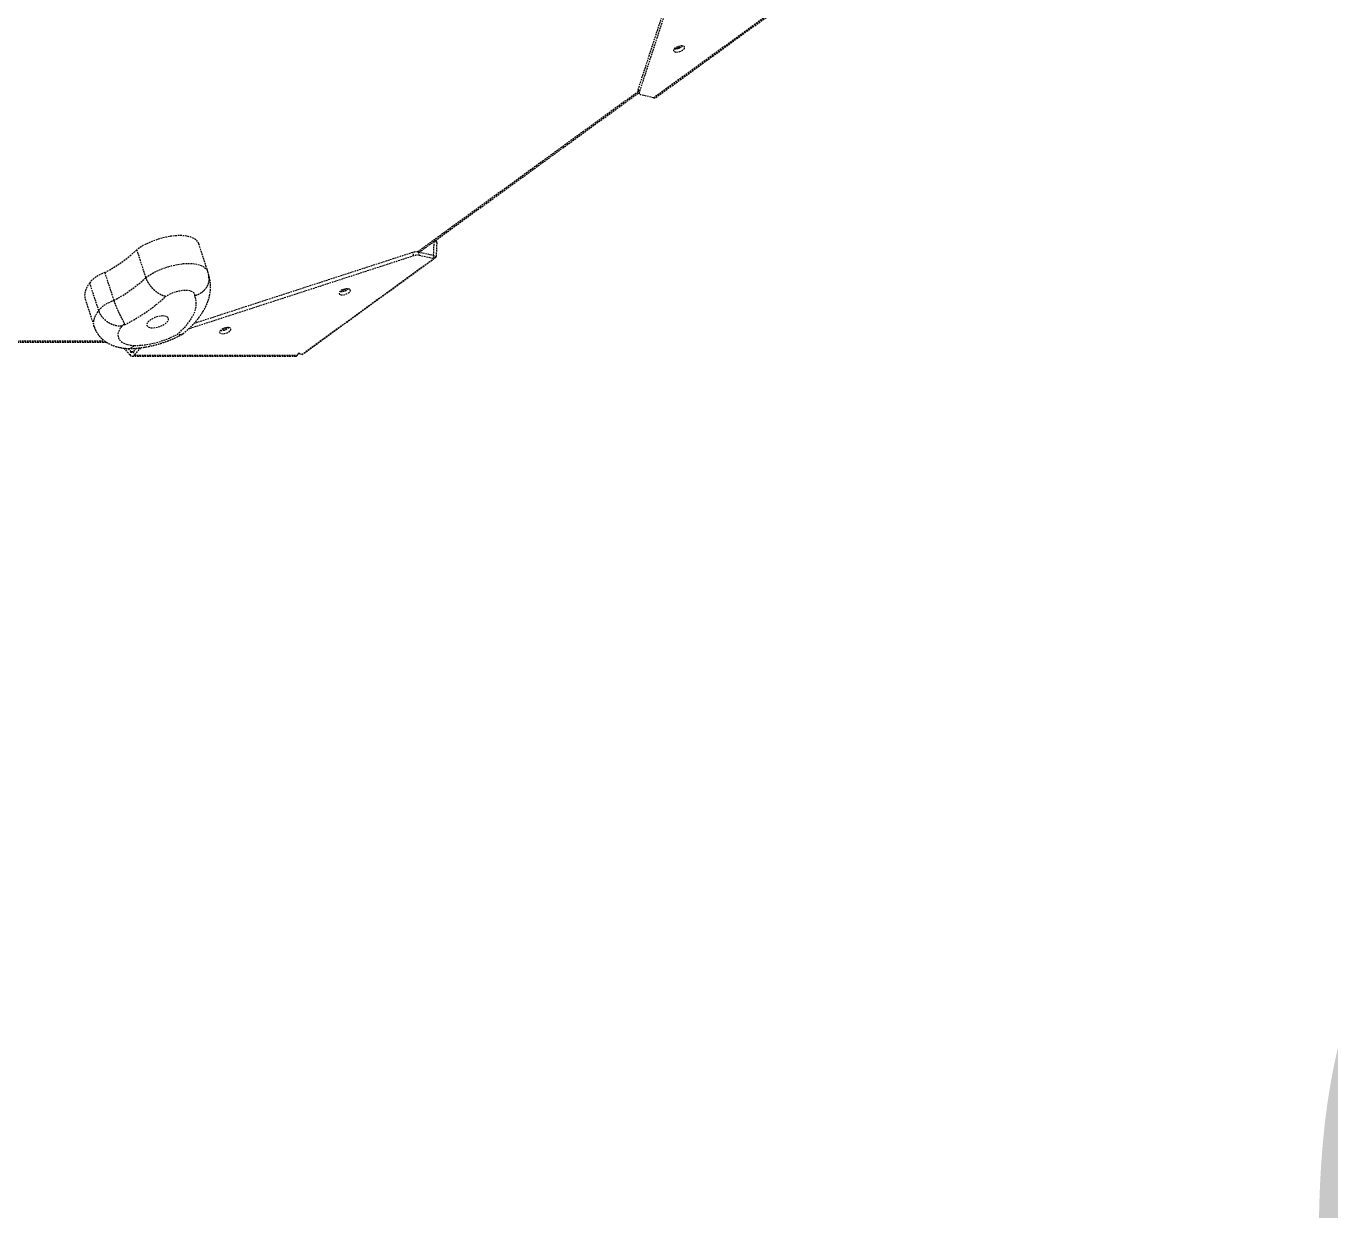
# Model space of a CAD drawing. Header units: millimetres. Extents: x -6061 to 5100, y -3651 to 3328.
# Drawn here: x -1332 to -335, y -1106 to -201 of the extents above; entities that cross this region are included whole.
import ezdxf

# ---------------------------------------------------------------- set-up
doc = ezdxf.new("R2010")
doc.units = ezdxf.units.MM
doc.linetypes.add('HIDDEN', pattern=[1.905, 1.27, -0.635])
for name, color, linetype in [('DIKOM_ОБЪЕКТ', 7, 'Continuous'), ('DIKOM_РАЗМЕР_ЗОНА', 7, 'Continuous'), ('DIKOM_РАЗМЕР_ОБЪЕКТА', 7, 'Continuous')]:
    doc.layers.add(name, color=color, linetype=linetype)
doc.styles.add('style1', font='arialbd.ttf', dxfattribs={"width": 0.8})
doc.dimstyles.new('1-50', dxfattribs={"dimtxt": 300, "dimasz": 200, "dimexe": 100, "dimexo": 0, "dimgap": 100, "dimtad": 1, "dimtxsty": 'style1', "dimcen": 200, "dimclrd": 7, "dimclre": 7, "dimclrt": 7, "dimadec": 1, "dimazin": 2, "dimtfac": 1, "dimtmove": 0, "dimatfit": 2, "dimfxl": 0, "dimlwd": 25, "dimlwe": 18, "dimarcsym": 0})

# ---------------------------------------------------------------- blocks, each defined once
blk = doc.blocks.new('*D0')
at = {"layer": 'Defpoints', "color": 0, "transparency": 16777216}
for p in [(3244.44, 1090.08), (-2954.24, -571.35), (3244.44, -1487.03)]:
    blk.add_point(p, dxfattribs=at)
at = {"layer": 'DIKOM_РАЗМЕР_ОБЪЕКТА', "color": 7, "lineweight": 18, "transparency": 16777216}
for p, q in [((3244.44, 1090.08), (3244.44, -1587.03)), ((-2954.24, -571.35), (-2954.24, -1587.03))]:
    blk.add_line(p, q, dxfattribs=at)
at = {"layer": 'DIKOM_РАЗМЕР_ОБЪЕКТА', "color": 7, "lineweight": 25, "transparency": 16777216}
blk.add_line((-2754.24, -1487.03), (3044.44, -1487.03), dxfattribs=at)
at = {"layer": 'DIKOM_РАЗМЕР_ОБЪЕКТА', "color": 7, "transparency": 16777216}
for points in [[(-2754.24, -1453.69), (-2754.24, -1520.36), (-2954.24, -1487.03)], [(3044.44, -1453.69), (3044.44, -1520.36), (3244.44, -1487.03)]]:
    blk.add_solid(points, dxfattribs=at)
at = {"layer": 'DIKOM_РАЗМЕР_ОБЪЕКТА', "color": 7, "transparency": 16777216, "insert": (279.31, -1118.98), "char_height": 300, "attachment_point": 5, "style": 'style1'}
blk.add_mtext('{\\fArial|b0|i0|c204|p34;\\H1.75x;6200}', dxfattribs=at)
blk = doc.blocks.new('*D1')
at = {"layer": 'Defpoints', "color": 0, "transparency": 16777216}
for p in [(2324.34, 3327.92), (-5419.16, -2822.08), (-1808.64, -2822.08)]:
    blk.add_point(p, dxfattribs=at)
at = {"layer": 'DIKOM_РАЗМЕР_ЗОНА', "color": 7, "lineweight": 18, "transparency": 16777216}
for p, q in [((2324.34, 3327.92), (-5519.16, 3327.92)), ((-1808.64, -2822.08), (-5519.16, -2822.08))]:
    blk.add_line(p, q, dxfattribs=at)
at = {"layer": 'DIKOM_РАЗМЕР_ЗОНА', "color": 7, "lineweight": 25, "transparency": 16777216}
blk.add_line((-5419.16, 3127.92), (-5419.16, -2622.08), dxfattribs=at)
at = {"layer": 'DIKOM_РАЗМЕР_ЗОНА', "color": 7, "transparency": 16777216}
for points in [[(-5452.49, 3127.92), (-5385.83, 3127.92), (-5419.16, 3327.92)], [(-5452.49, -2622.08), (-5385.83, -2622.08), (-5419.16, -2822.08)]]:
    blk.add_solid(points, dxfattribs=at)
at = {"layer": 'DIKOM_РАЗМЕР_ЗОНА', "color": 7, "transparency": 16777216, "insert": (-5787.21, -178.18), "char_height": 300, "attachment_point": 5, "rotation": 90, "style": 'style1'}
blk.add_mtext('{\\fArial|b0|i0|c204|p34;\\H1.75x;6150}', dxfattribs=at)
blk = doc.blocks.new('*D2')
at = {"layer": 'Defpoints', "color": 0, "transparency": 16777216}
for p in [(5097.78, 1174.32), (-4808.91, -571.39), (5097.78, -3550.63)]:
    blk.add_point(p, dxfattribs=at)
at = {"layer": 'DIKOM_РАЗМЕР_ЗОНА', "color": 7, "lineweight": 18, "transparency": 16777216}
for p, q in [((5097.78, 1174.32), (5097.78, -3650.63)), ((-4808.91, -571.39), (-4808.91, -3650.63))]:
    blk.add_line(p, q, dxfattribs=at)
at = {"layer": 'DIKOM_РАЗМЕР_ЗОНА', "color": 7, "lineweight": 25, "transparency": 16777216}
blk.add_line((-4608.91, -3550.63), (4897.78, -3550.63), dxfattribs=at)
at = {"layer": 'DIKOM_РАЗМЕР_ЗОНА', "color": 7, "transparency": 16777216}
for points in [[(-4608.91, -3517.3), (-4608.91, -3583.96), (-4808.91, -3550.63)], [(4897.78, -3517.3), (4897.78, -3583.96), (5097.78, -3550.63)]]:
    blk.add_solid(points, dxfattribs=at)
at = {"layer": 'DIKOM_РАЗМЕР_ЗОНА', "color": 7, "transparency": 16777216, "insert": (864.15, -3182.58), "char_height": 300, "attachment_point": 5, "style": 'style1'}
blk.add_mtext('{\\fArial|b0|i0|c204|p34;\\H1.75x;9900}', dxfattribs=at)
blk = doc.blocks.new('*D3')
at = {"layer": 'Defpoints', "color": 0, "transparency": 16777216}
for p in [(-3174.2, 1527.92), (2804.07, 1527.92), (-2373.39, -1022.08)]:
    blk.add_point(p, dxfattribs=at)
at = {"layer": 'DIKOM_РАЗМЕР_ОБЪЕКТА', "color": 7, "lineweight": 18, "transparency": 16777216}
for p, q in [((2804.07, 1527.92), (-3274.2, 1527.92)), ((-2373.39, -1022.08), (-3274.2, -1022.08))]:
    blk.add_line(p, q, dxfattribs=at)
at = {"layer": 'DIKOM_РАЗМЕР_ОБЪЕКТА', "color": 7, "lineweight": 25, "transparency": 16777216}
blk.add_line((-3174.2, -822.08), (-3174.2, 1327.92), dxfattribs=at)
at = {"layer": 'DIKOM_РАЗМЕР_ОБЪЕКТА', "color": 7, "transparency": 16777216}
for points in [[(-3207.54, 1327.92), (-3140.87, 1327.92), (-3174.2, 1527.92)], [(-3207.54, -822.08), (-3140.87, -822.08), (-3174.2, -1022.08)]]:
    blk.add_solid(points, dxfattribs=at)
at = {"layer": 'DIKOM_РАЗМЕР_ОБЪЕКТА', "color": 7, "transparency": 16777216, "insert": (-3542.25, 166.98), "char_height": 300, "attachment_point": 5, "rotation": 90, "style": 'style1'}
blk.add_mtext('{\\fArial|b0|i0|c204|p34;\\H1.75x;2550}', dxfattribs=at)

msp = doc.modelspace()

# ---------------------------------------------------------------- linework, layer by layer
at = {"layer": 'DIKOM_ОБЪЕКТ', "color": 7, "linetype": 'HIDDEN', "lineweight": 15}
for p, q in [((-828.948, -141.682), (-863.857, -249.096)), ((-828.118, -144.234), (-863.028, -251.648)), ((-852.113, -255.666), (-751.25, -182.39)), ((-850.245, -255.416), (-749.155, -181.976)), ((-863.857, -249.096), (-863.028, -251.648)), ((-1032.59, -373.463), (-863.598, -250.683)), ((-1031.169, -373.723), (-863.259, -251.729)), ((-863.876, -249.829), (-863.047, -252.381)), ((-852.113, -255.666), (-861.733, -253.336)), ((-1192.697, -388.588), (-1199.607, -367.322)), ((-1019.951, -365.572), (-1020.401, -375.936)), ((-1017.744, -366.325), (-1019.365, -365.147)), ((-1018.253, -364.896), (-1018.637, -364.617)), ((-1017.744, -366.325), (-1018.23, -377.513)), ((-1240.034, -393.054), (-1246.944, -371.788)), ((-1035.21, -376.496), (-1207.581, -432.506)), ((-1036.039, -373.944), (-1203.484, -428.353)), ((-1120.757, -452.017), (-1019.614, -378.519)), ((-1018.23, -377.513), (-1119.372, -451.012)), ((-1035.21, -376.496), (-1036.039, -373.944)), ((-1032.024, -373.544), (-1031.195, -376.096)), ((-1032.024, -373.544), (-1020.443, -375.967)), ((-1031.195, -376.096), (-1019.614, -378.519)), ((-1020.401, -375.936), (-1020.443, -375.967)), ((-1019.614, -378.519), (-1020.443, -375.967)), ((-1020.401, -375.936), (-1018.23, -377.513)), ((-1276.094, -418.373), (-1283.004, -397.106)), ((-1264.429, -410.504), (-1271.338, -389.237)), ((-1286.502, -409.553), (-1279.592, -430.819)), ((-1451.112, -441.577), (-1271.696, -441.577)), ((-1450.772, -442.622), (-1270.128, -442.622)), ((-1252.217, -452.358), (-1256.714, -447.07)), ((-1251.387, -449.806), (-1253.465, -447.363)), ((-1247.446, -447.121), (-1249.729, -449.806)), ((-1244.167, -446.793), (-1248.9, -452.358)), ((-1251.387, -449.806), (-1252.217, -452.358)), ((-1249.729, -449.806), (-1251.387, -449.806)), ((-1250.558, -453.254), (-1125.608, -453.259)), ((-1249.729, -449.806), (-1248.9, -452.358)), ((-1248.9, -452.358), (-1124.228, -452.363)), ((-1124.228, -452.363), (-1123.791, -451.531)), ((-1122.556, -451.129), (-1120.757, -452.017)), ((-1119.373, -451.011), (-1119.372, -451.012))]:
    msp.add_line(p, q, dxfattribs=at)
at = {"layer": 'DIKOM_ОБЪЕКТ', "color": 7, "linetype": 'HIDDEN', "lineweight": 15, "flags": 128}
for points in [[(-828.965, -218.641), (-828.422, -217.968), (-828.212, -217.328), (-828.351, -216.771), (-828.83, -216.344), (-829.609, -216.081), (-830.625, -216.003), (-831.796, -216.116), (-833.026, -216.412), (-834.217, -216.867), (-835.271, -217.443), (-836.104, -218.094), (-836.647, -218.767), (-836.857, -219.408), (-836.717, -219.964), (-836.239, -220.391), (-835.46, -220.655), (-834.444, -220.733), (-833.273, -220.619), (-832.043, -220.323), (-830.852, -219.868), (-829.798, -219.292), (-828.965, -218.641)], [(-863.028, -251.648), (-863.09, -251.936), (-863.086, -252.209), (-863.016, -252.463), (-862.88, -252.694), (-862.681, -252.9), (-862.421, -253.077), (-862.103, -253.223), (-861.733, -253.336)], [(-1199.607, -367.322), (-1200.165, -366.101), (-1201.089, -364.906), (-1202.334, -363.85), (-1203.885, -362.948), (-1205.724, -362.211), (-1207.828, -361.647), (-1210.17, -361.263), (-1212.723, -361.065), (-1215.454, -361.055), (-1218.329, -361.232), (-1221.314, -361.595), (-1224.371, -362.139), (-1227.463, -362.857), (-1230.552, -363.741), (-1233.6, -364.78), (-1236.568, -365.96), (-1239.421, -367.268), (-1242.123, -368.687), (-1244.641, -370.2), (-1246.944, -371.788)], [(-1240.034, -393.054), (-1237.731, -391.466), (-1235.213, -389.954), (-1232.511, -388.534), (-1229.658, -387.227), (-1226.69, -386.046), (-1223.643, -385.007), (-1220.554, -384.123), (-1217.462, -383.405), (-1214.404, -382.861), (-1211.419, -382.498), (-1208.544, -382.321), (-1205.813, -382.332), (-1203.261, -382.53), (-1200.918, -382.913), (-1198.814, -383.477), (-1196.975, -384.215), (-1195.424, -385.117), (-1194.179, -386.172), (-1193.256, -387.367), (-1192.697, -388.589)], [(-1283.004, -397.106), (-1284.447, -399.171), (-1285.569, -401.211), (-1286.362, -403.208), (-1286.819, -405.146), (-1286.937, -407.011), (-1286.714, -408.787), (-1286.502, -409.553)], [(-1271.338, -389.237), (-1273.284, -389.989), (-1275.145, -390.838), (-1276.892, -391.77), (-1278.497, -392.769), (-1279.932, -393.82), (-1281.175, -394.905), (-1282.204, -396.007), (-1283.004, -397.106)], [(-1202.69, -407.174), (-1202.777, -406.118), (-1203.23, -405.178), (-1204.036, -404.377), (-1205.173, -403.74), (-1206.611, -403.282), (-1208.31, -403.017), (-1210.223, -402.951), (-1212.298, -403.087), (-1214.478, -403.421), (-1216.703, -403.944), (-1218.914, -404.641), (-1221.048, -405.493), (-1223.047, -406.477), (-1224.858, -407.566)], [(-1216.287, -436.617), (-1213.4, -434.047), (-1210.798, -431.453), (-1208.495, -428.847), (-1206.504, -426.245), (-1204.835, -423.66), (-1203.496, -421.105), (-1202.496, -418.595), (-1201.839, -416.144), (-1201.53, -413.763), (-1201.569, -411.467), (-1201.956, -409.266), (-1202.69, -407.174)], [(-1092.401, -405.181), (-1092.192, -405.716), (-1091.649, -406.112), (-1090.817, -406.34), (-1089.763, -406.379), (-1088.572, -406.228), (-1087.342, -405.898), (-1086.171, -405.416), (-1085.155, -404.821), (-1084.375, -404.161), (-1083.896, -403.49), (-1083.755, -402.862), (-1083.965, -402.328), (-1084.508, -401.931), (-1085.34, -401.704), (-1086.394, -401.664), (-1087.584, -401.815), (-1088.815, -402.145), (-1089.986, -402.627), (-1091.002, -403.223), (-1091.781, -403.882), (-1092.261, -404.553), (-1092.401, -405.181)], [(-1279.594, -430.813), (-1279.804, -430.053), (-1280.027, -428.277), (-1279.91, -426.413), (-1279.453, -424.474), (-1278.66, -422.477), (-1277.537, -420.438), (-1276.094, -418.373)], [(-1276.094, -418.373), (-1275.294, -417.273), (-1274.265, -416.172), (-1273.022, -415.087), (-1271.587, -414.036), (-1269.983, -413.036), (-1268.235, -412.104), (-1266.374, -411.256), (-1264.429, -410.504)], [(-1227.053, -422.485), (-1228.597, -422.56), (-1230.242, -422.819), (-1231.919, -423.249), (-1233.561, -423.834), (-1235.1, -424.549), (-1236.473, -425.365), (-1237.624, -426.249), (-1238.505, -427.165), (-1239.081, -428.074), (-1239.328, -428.941), (-1239.237, -429.728), (-1238.809, -430.405), (-1238.064, -430.943), (-1237.032, -431.321), (-1235.755, -431.522), (-1234.285, -431.539), (-1232.682, -431.371), (-1231.012, -431.025), (-1229.344, -430.515), (-1227.745, -429.861), (-1226.282, -429.092), (-1225.014, -428.237), (-1223.993, -427.333), (-1223.26, -426.416), (-1222.846, -425.523), (-1222.768, -424.692), (-1223.029, -423.956), (-1223.618, -423.345), (-1224.512, -422.885), (-1225.672, -422.594), (-1227.053, -422.485)], [(-1258.449, -430.214), (-1259.702, -431.912), (-1260.629, -433.586), (-1261.219, -435.215), (-1261.462, -436.779), (-1261.358, -438.258), (-1260.907, -439.633), (-1260.114, -440.888), (-1258.99, -442.006), (-1257.549, -442.974), (-1255.808, -443.78), (-1253.79, -444.412), (-1251.52, -444.864), (-1249.026, -445.13)], [(-1183.702, -434.849), (-1183.492, -435.383), (-1182.95, -435.78), (-1182.117, -436.007), (-1181.063, -436.047), (-1179.873, -435.895), (-1178.642, -435.565), (-1177.472, -435.083), (-1176.455, -434.488), (-1175.676, -433.828), (-1175.197, -433.157), (-1175.056, -432.529), (-1175.266, -431.995), (-1175.809, -431.598), (-1176.641, -431.371), (-1177.695, -431.331), (-1178.885, -431.483), (-1180.116, -431.813), (-1181.287, -432.295), (-1182.303, -432.89), (-1183.082, -433.55), (-1183.562, -434.221), (-1183.702, -434.849)]]:
    msp.add_lwpolyline(points, dxfattribs=at)
at = {"layer": 'DIKOM_ОБЪЕКТ', "color": 7, "linetype": 'HIDDEN', "lineweight": 15}
for centre, radius, start, end in [((-835.308, -209.822), 8.348, 264.287153, 311.338776), ((-837.055, -211.168), 7.246, 284.590728, 316.994809), ((-862.764, -249.491), 1.162, 160.098428, 196.882779), ((-851.447, -253.538), 2.23, 252.611492, 302.612995), ((-1019.301, -366.074), 1.577, 350.874418, 48.354451), ((-1322.062, -292.549), 109.186, 297.682198, 313.471145), ((-1033.236, -381.735), 8.28, 81.584482, 109.786843), ((-1032.406, -384.289), 8.283, 81.588949, 109.783389), ((-1315.151, -313.818), 109.182, 297.681873, 313.471285), ((-1316.916, -307.307), 136.113, 296.416846, 312.558487), ((-1090.809, -395.616), 8.213, 263.892012, 312.107404), ((-1091.629, -393.076), 9.755, 278.608637, 297.359422), ((-1256.627, -431.323), 2.133, 82.808099, 148.667633), ((-1250.552, -372.051), 73.095, 271.196174, 297.955033), ((-1182.113, -425.276), 8.22, 263.915029, 312.085356), ((-1182.934, -422.73), 9.766, 278.651303, 297.314975), ((-1250.558, -451.217), 2.013, 214.538847, 325.469391), ((-1250.558, -449.235), 1.007, 214.54824, 325.459996)]:
    msp.add_arc(centre, radius, start, end, dxfattribs=at)
msp.add_ellipse((-1123.108, -451.531), major_axis=(0.713, 0.232), ratio=0.5629006, start_param=0.5236632, end_param=2.6180583, dxfattribs=at)
for points, knots in [([(-1191.878, -393.219), (-1191.903, -392.733), (-1191.97, -391.435), (-1192.267, -389.874), (-1192.639, -388.854), (-1192.731, -388.6)], [0, 0, 0, 0, 0.3099296, 0.828624, 1, 1, 1, 1]), ([(-1224.858, -407.566), (-1224.869, -407.564), (-1225.683, -407.413), (-1227.17, -406.97), (-1229.361, -405.917), (-1231.326, -404.67), (-1233.248, -403.14), (-1235.035, -401.394), (-1236.669, -399.446), (-1238.067, -397.384), (-1239.24, -395.222), (-1239.767, -393.783), (-1240.034, -393.054)], [0, 0, 0, 0, 0.002041, 0.1451449, 0.2509381, 0.3597611, 0.4650856, 0.57343, 0.6785505, 0.7867085, 0.8918264, 1, 1, 1, 1]), ([(-1211.76, -436.145), (-1211.462, -435.902), (-1210.002, -434.711), (-1207.533, -432.507), (-1204.455, -429.492), (-1201.627, -426.367), (-1199.062, -423.142), (-1196.794, -419.829), (-1194.854, -416.452), (-1193.32, -413.155), (-1192.167, -409.975), (-1191.33, -406.836), (-1190.794, -403.629), (-1190.596, -400.373), (-1190.729, -397.201), (-1191.221, -394.145), (-1191.689, -392.098), (-1192.064, -391.109), (-1192.08, -391.066)], [0, 0, 0, 0, 0.01945638, 0.09517875, 0.17146114, 0.24831644, 0.32555784, 0.40262982, 0.4788304, 0.55336135, 0.61817643, 0.68079369, 0.74800955, 0.81291721, 0.87577889, 0.93706461, 0.99725405, 1, 1, 1, 1]), ([(-1191.899, -393.22), (-1191.87, -393.672), (-1191.794, -394.866), (-1192.146, -396.834), (-1192.892, -399.021), (-1194.059, -401.099), (-1195.569, -402.97), (-1197.416, -404.613), (-1199.745, -406.1), (-1201.591, -406.854), (-1202.674, -407.169), (-1202.69, -407.174)], [0, 0, 0, 0, 0.0755385, 0.1994622, 0.3269709, 0.4510095, 0.578629, 0.7029877, 0.830924, 0.9974689, 1, 1, 1, 1]), ([(-1258.449, -430.214), (-1258.461, -430.216), (-1259.502, -430.337), (-1261.349, -430.286), (-1263.987, -429.731), (-1266.326, -428.873), (-1268.557, -427.685), (-1270.622, -426.212), (-1272.461, -424.489), (-1274.021, -422.574), (-1275.283, -420.516), (-1275.824, -419.087), (-1276.094, -418.373)], [0, 0, 0, 0, 0.001674, 0.1432361, 0.2503926, 0.3575615, 0.4646458, 0.5717332, 0.6788029, 0.7858655, 0.8929312, 1, 1, 1, 1]), ([(-1256.36, -429.207), (-1256.36, -429.203), (-1256.323, -428.891), (-1256.468, -428.251), (-1256.962, -427.076), (-1257.716, -425.583), (-1258.668, -423.757), (-1259.709, -421.721), (-1260.765, -419.559), (-1261.813, -417.281), (-1262.789, -414.988), (-1263.691, -412.685), (-1264.18, -411.238), (-1264.429, -410.504)], [0, 0, 0, 0, 0.0010769, 0.0812543, 0.1643736, 0.2682225, 0.3751119, 0.4780736, 0.5839568, 0.6864862, 0.7919606, 0.8944906, 1, 1, 1, 1]), ([(-1279.563, -430.795), (-1279.484, -431.069), (-1279.172, -432.162), (-1278.321, -433.96), (-1277.042, -436.14), (-1275.506, -438.133), (-1273.758, -439.941), (-1271.803, -441.561), (-1269.647, -442.994), (-1267.282, -444.242), (-1264.698, -445.304), (-1261.881, -446.172), (-1258.829, -446.826), (-1256.109, -447.204), (-1254.388, -447.314), (-1253.792, -447.352)], [0, 0, 0, 0, 0.025727, 0.1025762, 0.1787049, 0.2547168, 0.3312938, 0.4091797, 0.489216, 0.5723221, 0.6593805, 0.7510431, 0.8472886, 0.9470671, 1, 1, 1, 1]), ([(-1253.554, -447.363), (-1253.058, -447.366), (-1251.337, -447.375), (-1248.334, -447.235), (-1244.544, -446.878), (-1240.736, -446.33), (-1236.928, -445.605), (-1233.134, -444.71), (-1229.369, -443.653), (-1225.649, -442.441), (-1221.99, -441.079), (-1218.412, -439.569), (-1215.166, -438.047), (-1213.18, -436.977), (-1212.303, -436.505)], [0, 0, 0, 0, 0.0372067, 0.129253, 0.2201822, 0.3101515, 0.3993461, 0.4879837, 0.5762715, 0.6644118, 0.7526008, 0.8409774, 0.9297405, 1, 1, 1, 1]), ([(-1211.769, -436.136), (-1211.797, -436.167), (-1212.102, -436.506), (-1212.916, -436.82), (-1214.345, -437.068), (-1215.549, -436.854), (-1216.278, -436.62), (-1216.287, -436.617)], [0, 0, 0, 0, 0.0292285, 0.3148847, 0.6005691, 0.9954288, 1, 1, 1, 1]), ([(-1253.79, -447.332), (-1253.716, -447.346), (-1253.173, -447.444), (-1252.139, -447.213), (-1250.609, -446.572), (-1249.584, -445.725), (-1249.039, -445.144), (-1249.026, -445.13)], [0, 0, 0, 0, 0.0451852, 0.3330945, 0.6209928, 0.9910008, 1, 1, 1, 1]), ([(-1125.627, -453.259), (-1125.627, -453.259), (-1125.309, -453.299), (-1124.84, -453.113), (-1124.443, -452.625), (-1124.228, -452.363)], [0, 0, 0, 0, 0.0002301, 0.4609061, 1, 1, 1, 1]), ([(-1122.514, -451.15), (-1122.716, -451.265), (-1123.09, -451.479), (-1123.516, -451.53), (-1123.712, -451.553)], [0, 0, 0, 0, 0.5400003, 1, 1, 1, 1])]:
    msp.add_open_spline(points, degree=3, knots=knots, dxfattribs=at)

# ---------------------------------------------------------------- dimensions: what is measured, and where the dimension line sits
at = {"layer": 'DIKOM_РАЗМЕР_ЗОНА'}
dim = msp.add_linear_dim(base=(-5419.159, -2822.077), p1=(2324.34, 3327.923), p2=(-1808.638, -2822.077), angle=90, text='{\\fArial|b0|i0|c204|p34;\\H1.75x;<>}', dimstyle='1-50', dxfattribs=at)
dim.commit()
dim.dimension.update_dxf_attribs({"geometry": '*D1', "text_midpoint": (-5419.159, -178.183), "dimtype": 160})
dim = msp.add_linear_dim(base=(5097.777, -3550.63), p1=(-4808.913, -571.389), p2=(5097.777, 1174.316), text='{\\fArial|b0|i0|c204|p34;\\H1.75x;9900}', dimstyle='1-50', dxfattribs=at)
dim.commit()
dim.dimension.update_dxf_attribs({"geometry": '*D2', "text_midpoint": (864.153, -3550.63), "dimtype": 160})
at = {"layer": 'DIKOM_РАЗМЕР_ОБЪЕКТА'}
dim = msp.add_linear_dim(base=(-3174.204, 1527.923), p1=(-2373.391, -1022.077), p2=(2804.073, 1527.923), angle=90, text='{\\fArial|b0|i0|c204|p34;\\H1.75x;<>}', dimstyle='1-50', dxfattribs=at)
dim.commit()
dim.dimension.update_dxf_attribs({"geometry": '*D3', "text_midpoint": (-3174.204, 166.976), "dimtype": 160})
dim = msp.add_linear_dim(base=(3244.443, -1487.027), p1=(-2954.235, -571.349), p2=(3244.443, 1090.082), text='{\\fArial|b0|i0|c204|p34;\\H1.75x;6200}', dimstyle='1-50', dxfattribs=at)
dim.commit()
dim.dimension.update_dxf_attribs({"geometry": '*D0', "text_midpoint": (279.308, -1487.027), "dimtype": 160})

doc.saveas('drawing.dxf')
